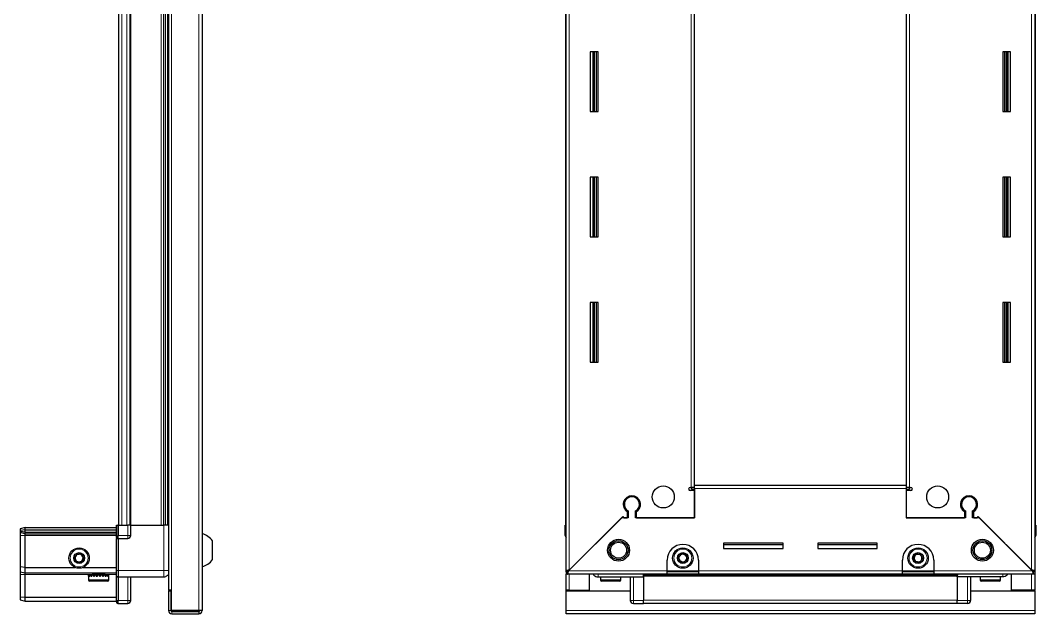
# Model space of a CAD drawing. Header units: millimetres. Extents: x 1770 to 5256, y -1676 to 1961.
# Drawn here: x 4533 to 5181, y 783 to 1162 of the extents above; entities that cross this region are included whole.
import ezdxf

# ---------------------------------------------------------------- set-up
doc = ezdxf.new("R2010")
doc.units = ezdxf.units.MM

msp = doc.modelspace()

# ---------------------------------------------------------------- linework, layer by layer
at = {"color": 8, "linetype": 'Continuous', "lineweight": 18}
for p, q in [((4647.17, 1779.99), (4647.17, 785.19)), ((4629.77, 1767.09), (4629.77, 798.09)), ((4883.37, 1754.24), (4883.37, 810.94)), ((5178.17, 810.94), (5178.17, 1754.24)), ((4597.92, 1725.59), (4597.92, 839.59)), ((4601.12, 1725.59), (4601.12, 839.59)), ((4603.77, 1725.59), (4603.77, 839.59)), ((4623.17, 839.59), (4623.17, 1725.59)), ((4624.59, 1725.59), (4624.59, 839.59)), ((4627.03, 839.59), (4627.03, 1725.59)), ((4961.17, 863.59), (4961.17, 1701.59)), ((5100.37, 1701.59), (5100.37, 863.59)), ((4898.27, 1141.59), (4898.27, 1103.59)), ((4899.51, 1141.59), (4899.51, 1103.59)), ((5162.04, 1103.59), (5162.04, 1141.59)), ((5163.27, 1103.59), (5163.27, 1141.59)), ((4898.27, 1061.59), (4898.27, 1023.59)), ((4899.51, 1061.59), (4899.51, 1023.59)), ((5162.04, 1023.59), (5162.04, 1061.59)), ((5163.27, 1023.59), (5163.27, 1061.59)), ((4898.27, 981.59), (4898.27, 943.59)), ((4899.51, 981.59), (4899.51, 943.59)), ((5162.04, 943.59), (5162.04, 981.59)), ((5163.27, 943.59), (5163.27, 981.59)), ((5098.27, 862.99), (4963.27, 862.99)), ((4595.77, 839.59), (4595.44, 839.59)), ((4601.77, 839.59), (4601.77, 833.09)), ((4624.77, 839.59), (4624.77, 810.59)), ((4536.27, 833.09), (4533.27, 833.09)), ((4536.27, 833.09), (4594.57, 833.09)), ((4595.77, 830.89), (4594.57, 830.89)), ((4595.77, 833.09), (4595.44, 833.09)), ((4595.77, 833.09), (4601.77, 833.09)), ((4603.77, 833.09), (4601.77, 833.09)), ((4601.77, 833.09), (4601.77, 831.09)), ((4881.27, 833.09), (4880.77, 833.09)), ((5180.27, 833.09), (5180.77, 833.09)), ((4595.77, 810.59), (4594.57, 810.59)), ((4595.77, 810.59), (4624.77, 810.59)), ((4882.87, 810.44), (4945.77, 810.44)), ((4965.77, 810.44), (4945.77, 810.44)), ((4965.77, 810.44), (5095.77, 810.44)), ((5115.77, 810.44), (5095.77, 810.44)), ((5115.77, 810.44), (5178.67, 810.44)), ((4533.27, 808.09), (4536.27, 808.09)), ((4536.27, 808.09), (4579.27, 808.09)), ((4589.77, 804.69), (4576.77, 804.69)), ((4587.27, 808.09), (4594.57, 808.09)), ((4595.77, 806.39), (4594.57, 806.39)), ((4601.77, 806.59), (4601.77, 791.59)), ((4883.37, 798.09), (4883.37, 808.34)), ((4907.58, 804.69), (4903.27, 804.69)), ((4916.27, 804.69), (4907.58, 804.69)), ((4924.27, 791.59), (4924.27, 806.59)), ((4930.77, 808.33), (5130.77, 808.33)), ((4930.77, 807.09), (5130.77, 807.09)), ((5137.27, 791.59), (5137.27, 806.59)), ((5153.25, 804.69), (5145.27, 804.69)), ((5158.27, 804.69), (5153.25, 804.69)), ((5178.17, 808.34), (5178.17, 798.09)), ((4883.37, 797.59), (4883.37, 798.09)), ((5178.17, 798.09), (5178.17, 797.59)), ((4595.77, 791.59), (4594.57, 791.59)), ((4595.77, 791.59), (4601.77, 791.59)), ((4601.77, 791.59), (4603.77, 791.59)), ((4601.77, 791.59), (4601.77, 789.59)), ((4922.27, 791.59), (4924.27, 791.59)), ((4924.27, 789.59), (4924.27, 791.59)), ((4930.77, 791.59), (4924.27, 791.59)), ((4930.77, 791.74), (5130.77, 791.74)), ((5130.77, 791.59), (5137.27, 791.59)), ((5139.27, 791.59), (5137.27, 791.59)), ((5137.27, 789.59), (5137.27, 791.59)), ((4629.27, 785.19), (4627.77, 785.19)), ((4629.87, 784.59), (4629.87, 783.09)), ((5180.27, 785.19), (4881.27, 785.19))]:
    msp.add_line(p, q, dxfattribs=at)
at = {"color": 7, "linetype": 'Continuous', "lineweight": 25}
for p, q in [((4649.27, 1779.99), (4649.27, 785.19)), ((4627.67, 1767.09), (4627.67, 798.09)), ((4881.27, 810.34), (4881.27, 1754.84)), ((5180.27, 1754.84), (5180.27, 810.34)), ((4595.92, 1725.59), (4595.92, 839.59)), ((4603.12, 1725.59), (4603.12, 839.59)), ((4625.79, 839.59), (4625.79, 1725.59)), ((4625.83, 839.59), (4625.83, 1725.59)), ((4627.62, 1725.59), (4627.62, 839.59)), ((4880.92, 1725.59), (4880.92, 839.59)), ((5180.62, 839.59), (5180.62, 1725.59)), ((4963.27, 865.09), (4963.27, 1700.09)), ((5098.27, 1700.09), (5098.27, 865.09)), ((4901.77, 1141.59), (4896.77, 1141.59)), ((4896.77, 1141.59), (4896.77, 1103.59)), ((4898.92, 1103.59), (4898.92, 1141.59)), ((4900.72, 1103.59), (4900.72, 1141.59)), ((4900.75, 1103.59), (4900.75, 1141.59)), ((4901.77, 1103.59), (4901.77, 1141.59)), ((5159.77, 1141.59), (5159.77, 1103.59)), ((5164.77, 1141.59), (5159.77, 1141.59)), ((5160.8, 1141.59), (5160.8, 1103.59)), ((5160.83, 1141.59), (5160.83, 1103.59)), ((5162.62, 1141.59), (5162.62, 1103.59)), ((5164.77, 1103.59), (5164.77, 1141.59)), ((4896.77, 1103.59), (4901.77, 1103.59)), ((5159.77, 1103.59), (5164.77, 1103.59)), ((4901.77, 1061.59), (4896.77, 1061.59)), ((4896.77, 1061.59), (4896.77, 1023.59)), ((4898.92, 1023.59), (4898.92, 1061.59)), ((4900.72, 1023.59), (4900.72, 1061.59)), ((4900.75, 1023.59), (4900.75, 1061.59)), ((4901.77, 1023.59), (4901.77, 1061.59)), ((5159.77, 1061.59), (5159.77, 1023.59)), ((5164.77, 1061.59), (5159.77, 1061.59)), ((5160.8, 1061.59), (5160.8, 1023.59)), ((5160.83, 1061.59), (5160.83, 1023.59)), ((5162.62, 1061.59), (5162.62, 1023.59)), ((5164.77, 1023.59), (5164.77, 1061.59)), ((4896.77, 1023.59), (4901.77, 1023.59)), ((5159.77, 1023.59), (5164.77, 1023.59)), ((4901.77, 981.59), (4896.77, 981.59)), ((4896.77, 981.59), (4896.77, 943.59)), ((4898.92, 943.59), (4898.92, 981.59)), ((4900.72, 943.59), (4900.72, 981.59)), ((4900.75, 943.59), (4900.75, 981.59)), ((4901.77, 943.59), (4901.77, 981.59)), ((5159.77, 981.59), (5159.77, 943.59)), ((5164.77, 981.59), (5159.77, 981.59)), ((5160.8, 981.59), (5160.8, 943.59)), ((5160.83, 981.59), (5160.83, 943.59)), ((5162.62, 981.59), (5162.62, 943.59)), ((5164.77, 943.59), (5164.77, 981.59)), ((4896.77, 943.59), (4901.77, 943.59)), ((5159.77, 943.59), (5164.77, 943.59)), ((4960.42, 863.59), (4961.17, 863.59)), ((4963.27, 861.59), (4960.42, 861.59)), ((4963.27, 863.59), (4961.17, 863.59)), ((4961.27, 863.59), (4961.27, 862.59)), ((4961.27, 862.59), (4963.27, 862.59)), ((4963.27, 862.99), (4963.27, 865.09)), ((4963.27, 865.09), (5098.27, 865.09)), ((4963.27, 862.99), (4963.27, 844.34)), ((4963.27, 844.34), (4963.27, 861.59)), ((5098.27, 865.09), (5098.27, 862.99)), ((5100.37, 863.59), (5098.27, 863.59)), ((5098.27, 862.99), (5098.27, 844.34)), ((5098.27, 862.59), (5100.27, 862.59)), ((5098.27, 861.59), (5098.27, 844.34)), ((5101.12, 861.59), (5098.27, 861.59)), ((5100.27, 862.59), (5100.27, 863.59)), ((5100.37, 863.59), (5101.12, 863.59)), ((4921.27, 857.97), (4921.27, 857.21)), ((5140.27, 857.97), (5140.27, 857.21)), ((4920.27, 848.23), (4920.27, 844.34)), ((4920.97, 848.63), (4920.97, 844.34)), ((4925.57, 844.34), (4925.57, 848.63)), ((4926.27, 844.34), (4926.27, 848.23)), ((5135.27, 848.23), (5135.27, 844.34)), ((5135.97, 848.63), (5135.97, 844.34)), ((5140.57, 844.34), (5140.57, 848.63)), ((5141.27, 844.34), (5141.27, 848.23)), ((4916.77, 844.34), (4882.87, 810.44)), ((4883.37, 810.94), (4917.47, 845.04)), ((4920.97, 844.34), (4916.77, 844.34)), ((4917.47, 845.04), (4918.17, 844.34)), ((4918.17, 844.34), (4920.27, 844.34)), ((4963.27, 844.34), (4925.57, 844.34)), ((4926.27, 844.34), (4963.27, 844.34)), ((5098.27, 844.34), (5135.27, 844.34)), ((5135.97, 844.34), (5098.27, 844.34)), ((5144.77, 844.34), (5140.57, 844.34)), ((5141.27, 844.34), (5143.37, 844.34)), ((5143.37, 844.34), (5144.07, 845.04)), ((5144.07, 845.04), (5178.17, 810.94)), ((5178.67, 810.44), (5144.77, 844.34)), ((4536.27, 838.09), (4533.27, 837.29)), ((4533.27, 837.29), (4533.27, 836.14)), ((4536.27, 836.59), (4533.27, 836.14)), ((4533.27, 836.14), (4533.27, 835.64)), ((4536.27, 835.09), (4533.27, 835.64)), ((4533.27, 835.64), (4533.27, 834.9)), ((4536.27, 836.59), (4536.27, 838.09)), ((4536.27, 838.09), (4594.57, 838.09)), ((4536.27, 836.59), (4594.57, 836.59)), ((4536.27, 835.09), (4536.27, 836.59)), ((4594.57, 831.77), (4594.57, 839.59)), ((4594.57, 839.59), (4595.44, 839.59)), ((4595.44, 839.59), (4595.44, 839.59)), ((4595.44, 839.59), (4595.44, 833.09)), ((4595.77, 839.59), (4595.44, 839.59)), ((4595.77, 839.59), (4595.77, 833.09)), ((4595.77, 839.59), (4595.77, 839.59)), ((4595.77, 839.59), (4595.77, 833.09)), ((4595.77, 839.59), (4601.77, 839.59)), ((4603.77, 839.59), (4601.77, 839.59)), ((4603.77, 833.09), (4603.77, 839.59)), ((4603.77, 839.59), (4624.77, 839.59)), ((4880.77, 833.09), (4880.77, 839.59)), ((4880.77, 839.59), (4880.77, 839.59)), ((4880.77, 839.59), (4880.77, 839.59)), ((4880.77, 839.59), (4880.77, 833.09)), ((4881.27, 839.59), (4880.77, 839.59)), ((5180.27, 839.59), (5180.77, 839.59)), ((5180.77, 839.59), (5180.77, 839.59)), ((5180.77, 833.09), (5180.77, 839.59)), ((5180.77, 839.59), (5180.77, 833.09)), ((4536.27, 834.09), (4533.27, 834.9)), ((4533.27, 834.9), (4533.27, 833.09)), ((4533.27, 833.09), (4533.27, 812.93)), ((4536.27, 835.09), (4594.57, 835.09)), ((4536.27, 834.09), (4536.27, 835.09)), ((4536.27, 834.09), (4594.57, 834.09)), ((4536.27, 833.09), (4536.27, 834.09)), ((4536.27, 812.59), (4536.27, 833.09)), ((4594.57, 831.77), (4594.57, 831.09)), ((4595.77, 831.09), (4594.57, 831.09)), ((4594.57, 830.89), (4594.57, 831.09)), ((4594.57, 810.59), (4594.57, 830.89)), ((4595.77, 831.09), (4595.77, 833.09)), ((4595.77, 831.09), (4595.77, 830.89)), ((4595.77, 831.09), (4601.77, 831.09)), ((4595.77, 830.89), (4595.77, 810.59)), ((4655.87, 817.59), (4655.87, 829.59)), ((4881.27, 831.77), (4881.27, 831.77)), ((5019.77, 828.09), (4981.77, 828.09)), ((4981.77, 828.09), (4981.77, 824.59)), ((4981.77, 827.34), (5019.77, 827.34)), ((4981.77, 824.59), (5019.77, 824.59)), ((5019.77, 824.59), (5019.77, 828.09)), ((5079.77, 828.09), (5041.77, 828.09)), ((5041.77, 828.09), (5041.77, 824.59)), ((5041.77, 827.34), (5079.77, 827.34)), ((5041.77, 824.59), (5079.77, 824.59)), ((5079.77, 824.59), (5079.77, 828.09)), ((4945.77, 810.44), (4945.77, 817.34)), ((4965.77, 817.34), (4965.77, 810.44)), ((5095.77, 810.44), (5095.77, 817.34)), ((5115.77, 817.34), (5115.77, 810.44)), ((4536.27, 812.59), (4533.27, 812.93)), ((4533.27, 812.93), (4533.27, 809.9)), ((4533.27, 809.9), (4536.27, 809.09)), ((4533.27, 809.9), (4533.27, 808.09)), ((4536.27, 812.59), (4568.27, 812.59)), ((4536.27, 809.09), (4536.27, 812.59)), ((4573.27, 812.59), (4594.57, 812.59)), ((4594.57, 806.59), (4594.57, 810.59)), ((4595.77, 810.59), (4595.77, 806.59)), ((4881.27, 809.84), (4881.27, 810.34)), ((4882.77, 810.34), (4881.27, 810.34)), ((4881.27, 809.84), (4881.27, 808.34)), ((4882.27, 809.84), (4881.27, 809.84)), ((4882.27, 809.84), (4882.27, 808.34)), ((4945.77, 808.34), (4945.77, 810.44)), ((4965.77, 809.84), (4945.77, 809.84)), ((4965.77, 810.44), (4965.77, 808.34)), ((5095.77, 808.34), (5095.77, 810.44)), ((5115.77, 809.84), (5095.77, 809.84)), ((5115.77, 810.44), (5115.77, 808.34)), ((5178.77, 810.34), (5180.27, 810.34)), ((5179.27, 809.84), (5179.27, 808.34)), ((5180.27, 809.84), (5179.27, 809.84)), ((5180.27, 810.34), (5180.27, 809.84)), ((5180.27, 809.84), (5180.27, 808.34)), ((4533.27, 808.09), (4533.27, 793.75)), ((4536.27, 809.09), (4594.57, 809.09)), ((4536.27, 808.09), (4536.27, 809.09)), ((4536.27, 793.59), (4536.27, 808.09)), ((4576.77, 807.59), (4576.77, 804.69)), ((4576.79, 807.59), (4576.77, 807.59)), ((4576.79, 807.09), (4576.79, 807.59)), ((4576.89, 807.59), (4576.79, 807.59)), ((4576.79, 807.09), (4576.89, 807.09)), ((4576.89, 807.09), (4576.89, 807.59)), ((4577.26, 807.59), (4576.89, 807.59)), ((4577.26, 807.09), (4577.26, 807.59)), ((4577.58, 807.59), (4577.26, 807.59)), ((4577.26, 807.09), (4577.58, 807.09)), ((4588.97, 803.89), (4577.57, 803.89)), ((4577.58, 807.09), (4577.58, 807.59)), ((4578.32, 807.59), (4577.58, 807.59)), ((4578.32, 807.09), (4578.32, 807.59)), ((4578.83, 807.59), (4578.32, 807.59)), ((4578.32, 807.09), (4578.83, 807.09)), ((4578.83, 807.09), (4578.83, 807.59)), ((4579.86, 807.59), (4578.83, 807.59)), ((4578.87, 807.69), (4578.87, 807.59)), ((4587.67, 807.69), (4578.87, 807.69)), ((4579.27, 809.09), (4579.27, 809.06)), ((4579.27, 809.06), (4579.96, 808.58)), ((4587.27, 809.06), (4579.27, 809.06)), ((4579.96, 808.58), (4579.27, 808.09)), ((4587.27, 808.09), (4579.27, 808.09)), ((4579.86, 807.09), (4579.86, 807.59)), ((4580.51, 807.59), (4579.86, 807.59)), ((4579.86, 807.09), (4580.51, 807.09)), ((4586.58, 808.58), (4579.96, 808.58)), ((4580.51, 807.09), (4580.51, 807.59)), ((4581.74, 807.59), (4580.51, 807.59)), ((4581.74, 807.09), (4581.74, 807.59)), ((4582.23, 807.59), (4581.74, 807.59)), ((4581.74, 807.09), (4582.46, 807.09)), ((4582.23, 807.09), (4582.23, 807.59)), ((4582.46, 807.09), (4582.46, 807.59)), ((4583.76, 807.59), (4582.46, 807.59)), ((4583.76, 807.09), (4583.76, 807.59)), ((4583.76, 807.09), (4584.49, 807.09)), ((4584.1, 807.09), (4584.1, 807.59)), ((4584.49, 807.59), (4584.1, 807.59)), ((4584.49, 807.09), (4584.49, 807.59)), ((4585.74, 807.59), (4584.49, 807.59)), ((4585.74, 807.09), (4585.74, 807.59)), ((4586.41, 807.59), (4585.74, 807.59)), ((4585.74, 807.09), (4586.41, 807.09)), ((4586.41, 807.09), (4586.41, 807.59)), ((4587.48, 807.59), (4586.41, 807.59)), ((4586.58, 808.58), (4587.27, 809.06)), ((4587.27, 808.09), (4586.58, 808.58)), ((4587.27, 809.06), (4587.27, 809.09)), ((4587.48, 807.09), (4587.48, 807.59)), ((4588.01, 807.59), (4587.48, 807.59)), ((4587.48, 807.09), (4588.01, 807.09)), ((4587.67, 807.59), (4587.67, 807.69)), ((4588.01, 807.09), (4588.01, 807.59)), ((4588.8, 807.59), (4588.01, 807.59)), ((4588.8, 807.09), (4588.8, 807.59)), ((4589.15, 807.59), (4588.8, 807.59)), ((4588.8, 807.09), (4589.15, 807.09)), ((4589.15, 807.09), (4589.15, 807.59)), ((4589.59, 807.59), (4589.15, 807.59)), ((4589.59, 807.09), (4589.59, 807.59)), ((4589.72, 807.59), (4589.59, 807.59)), ((4589.59, 807.09), (4589.72, 807.09)), ((4589.72, 807.09), (4589.72, 807.59)), ((4589.77, 807.59), (4589.72, 807.59)), ((4589.77, 804.69), (4589.77, 807.59)), ((4595.77, 806.59), (4594.57, 806.59)), ((4594.57, 806.39), (4594.57, 806.59)), ((4594.57, 791.59), (4594.57, 806.39)), ((4595.77, 806.59), (4595.77, 806.39)), ((4595.77, 806.59), (4624.77, 806.59)), ((4595.77, 806.39), (4595.77, 791.59)), ((4595.77, 806.39), (4595.77, 791.59)), ((4603.77, 791.59), (4603.77, 806.59)), ((4881.27, 798.09), (4881.27, 808.34)), ((4882.27, 808.34), (4881.27, 808.34)), ((4945.77, 808.34), (4882.27, 808.34)), ((4896.27, 798.09), (4896.27, 808.34)), ((4901.77, 806.59), (4930.77, 806.59)), ((4903.27, 806.59), (4903.27, 804.69)), ((4907.85, 803.89), (4904.07, 803.89)), ((4915.47, 803.89), (4907.85, 803.89)), ((4916.27, 804.69), (4916.27, 806.59)), ((4922.27, 806.59), (4922.27, 791.59)), ((4930.77, 806.63), (4930.7, 808.34)), ((5130.77, 807.74), (4930.77, 807.74)), ((4930.77, 806.59), (4930.77, 807.09)), ((4930.77, 806.59), (4930.77, 791.59)), ((4965.77, 808.34), (4945.77, 808.34)), ((5095.77, 808.34), (4965.77, 808.34)), ((5115.77, 808.34), (5095.77, 808.34)), ((5179.27, 808.34), (5115.77, 808.34)), ((5130.85, 808.34), (5130.77, 806.63)), ((5130.77, 806.59), (5130.77, 807.09)), ((5159.77, 806.59), (5130.77, 806.59)), ((5130.77, 806.59), (5130.77, 791.59)), ((5139.27, 806.59), (5139.27, 791.59)), ((5145.27, 806.59), (5145.27, 804.69)), ((5153.07, 803.89), (5146.07, 803.89)), ((5157.47, 803.89), (5153.07, 803.89)), ((5158.27, 804.69), (5158.27, 806.59)), ((5165.27, 798.09), (5165.27, 808.34)), ((5180.27, 808.34), (5179.27, 808.34)), ((5180.27, 808.34), (5180.27, 798.09)), ((4629.77, 798.09), (4627.67, 798.09)), ((4627.77, 797.59), (4629.27, 797.59)), ((4627.77, 797.59), (4627.77, 785.19)), ((4629.27, 797.59), (4629.27, 785.19)), ((4629.77, 785.19), (4629.77, 798.09)), ((4883.37, 798.09), (4881.27, 798.09)), ((4881.27, 797.59), (4881.27, 798.09)), ((4881.27, 785.19), (4881.27, 797.59)), ((4881.27, 797.59), (4922.27, 797.59)), ((4882.77, 797.59), (4882.77, 798.09)), ((4883.37, 798.09), (4896.27, 798.09)), ((5139.27, 797.59), (5180.27, 797.59)), ((5178.17, 798.09), (5165.27, 798.09)), ((5180.27, 798.09), (5178.17, 798.09)), ((5178.77, 797.59), (5178.77, 798.09)), ((5180.27, 797.59), (5180.27, 798.09)), ((5180.27, 797.59), (5180.27, 785.19)), ((4533.27, 793.75), (4536.27, 793.59)), ((4533.27, 793.75), (4533.27, 791.9)), ((4533.27, 791.9), (4536.27, 791.09)), ((4536.27, 793.59), (4594.57, 793.59)), ((4536.27, 791.09), (4536.27, 793.59)), ((4536.27, 791.09), (4594.57, 791.09)), ((4594.57, 791.59), (4594.57, 790.09)), ((4594.57, 790.09), (4595.44, 789.59)), ((4595.77, 789.59), (4595.77, 791.59)), ((4922.27, 791.59), (4922.27, 791.59)), ((4930.77, 789.59), (4930.77, 791.59)), ((5130.77, 789.59), (5130.77, 791.59)), ((5138.6, 790.09), (5138.6, 790.09)), ((4595.77, 789.59), (4595.44, 789.59)), ((4595.77, 789.59), (4601.77, 789.59)), ((4647.17, 785.19), (4629.77, 785.19)), ((4629.87, 784.59), (4647.17, 784.59)), ((4649.27, 785.19), (4647.17, 785.19)), ((4647.17, 784.59), (4647.17, 783.09)), ((4881.27, 783.09), (4881.27, 785.19)), ((4924.27, 789.59), (4930.77, 789.59)), ((4924.27, 789.59), (4930.77, 789.59)), ((4930.77, 789.74), (5130.77, 789.74)), ((4930.77, 789.59), (4930.77, 789.59)), ((5137.27, 789.59), (5130.77, 789.59)), ((5130.77, 789.59), (5130.77, 789.59)), ((5130.77, 789.59), (5130.77, 789.59)), ((5137.27, 789.59), (5130.77, 789.59)), ((5180.27, 785.19), (5180.27, 783.09)), ((4629.87, 783.09), (4647.17, 783.09)), ((5180.27, 783.09), (4881.27, 783.09))]:
    msp.add_line(p, q, dxfattribs=at)
for centre, radius in [((4943.27, 857.59), 7), ((5118.27, 857.59), 7), ((4914.77, 823.59), 7), ((4914.77, 823.59), 6.03), ((5146.77, 823.59), 7), ((5146.77, 823.59), 6.02), ((4570.77, 818.59), 6.5), ((4914.77, 823.59), 5.1), ((4955.77, 818.59), 6.5), ((5105.77, 818.59), 6.5), ((5146.77, 823.59), 5.1), ((4570.77, 818.59), 3.46), ((4955.77, 818.59), 3.46), ((5105.77, 818.59), 3.46)]:
    msp.add_circle(centre, radius, dxfattribs=at)
at = {"color": 8, "linetype": 'Continuous', "lineweight": 18}
for centre in [(4570.77, 818.59), (4955.77, 818.59), (5105.77, 818.59)]:
    msp.add_circle(centre, 5.7, dxfattribs=at)
at = {"color": 7, "linetype": 'Continuous', "lineweight": 25}
for centre, radius, start, end in [((4960.42, 862.59), 1, 90, 270), ((5101.12, 862.59), 1, 270, 90), ((4923.27, 852.84), 5.5, 303.05573, 236.94427), ((4923.27, 852.84), 4.8, 298.63099, 241.36901), ((5138.27, 852.84), 5.5, 303.05573, 236.94427), ((5138.27, 852.84), 4.8, 298.63099, 241.36901), ((4601.77, 833.09), 2, 270, 0), ((4646.25, 822.57), 11.91, 36.1266, 75.29965), ((4882.77, 833.09), 2, 180, 198.58003), ((4882.77, 833.09), 2, 180, 221.40962), ((4882.77, 833.09), 2, 213.94202, 221.40962), ((5178.77, 833.09), 2, 318.59038, 0), ((4955.77, 817.34), 10, 90, 180), ((4955.77, 817.34), 10, 0, 90), ((5105.77, 817.34), 10, 90, 180), ((5105.77, 817.34), 10, 0, 90), ((4570.77, 818.59), 2.5, 155.91157, 215.91157), ((4570.77, 818.59), 2.5, 95.91157, 155.91157), ((4570.77, 818.59), 2.5, 215.91157, 275.91157), ((4570.77, 818.59), 2.5, 35.91157, 95.91157), ((4570.77, 818.59), 2.5, 275.91157, 335.91157), ((4570.77, 818.59), 2.5, 335.91157, 35.91157), ((4646.25, 824.62), 11.91, 284.70035, 323.8734), ((4955.77, 818.59), 2.5, 127.47401, 187.47401), ((4955.77, 818.59), 2.5, 187.47401, 247.47401), ((4955.77, 818.59), 2.5, 67.47401, 127.47401), ((4955.77, 818.59), 2.5, 247.47401, 307.47401), ((4955.77, 818.59), 2.5, 7.47401, 67.47401), ((4955.77, 818.59), 2.5, 307.47401, 7.47401), ((5105.77, 818.59), 2.5, 147.04236, 207.04236), ((5105.77, 818.59), 2.5, 207.04236, 267.04236), ((5105.77, 818.59), 2.5, 87.04236, 147.04236), ((5105.77, 818.59), 2.5, 267.04236, 327.04236), ((5105.77, 818.59), 2.5, 27.04236, 87.04236), ((5105.77, 818.59), 2.5, 327.04236, 27.04236), ((4577.57, 804.69), 0.8, 180, 270), ((4578.87, 808.09), 0.4, 270, 360), ((4587.67, 808.09), 0.4, 180, 270), ((4588.97, 804.69), 0.8, 270, 360), ((4904.07, 804.69), 0.8, 180, 270), ((4915.47, 804.69), 0.8, 270, 360), ((4922.07, 806.39), 0.2, 0, 90), ((5139.47, 806.39), 0.2, 90, 180), ((5146.07, 804.69), 0.8, 180, 270), ((5157.47, 804.69), 0.8, 270, 0), ((4601.77, 791.59), 2, 270, 0), ((4924.27, 791.59), 2, 180, 270), ((5137.27, 791.59), 2, 270, 0), ((5137.27, 791.59), 2, 311.40962, 358.49533), ((4629.87, 785.19), 2.1, 180, 270), ((4629.87, 785.19), 0.6, 180, 270), ((4647.17, 785.19), 2.1, 270, 0), ((4647.17, 785.19), 0.6, 270, 0)]:
    msp.add_arc(centre, radius, start, end, dxfattribs=at)
msp.add_ellipse((4591.97, 833.09), major_axis=(3.46, 0), ratio=0.57735, start_param=5.560451, end_param=6.283185, dxfattribs=at)
for points, knots in [([(4627.62, 839.59), (4627.58, 839.59), (4627.36, 839.59), (4626.64, 839.59), (4625.68, 839.59), (4625.03, 839.59), (4624.77, 839.59)], [0, 0, 0, 0, 0.0717073, 0.4209791, 0.7702508, 1, 1, 1, 1]), ([(4567.9, 818.3), (4568.11, 818.77), (4568.5, 819.65), (4568.89, 820.52), (4569.08, 820.93)], [0, 0, 0, 0, 0.534686, 1, 1, 1, 1]), ([(4569.59, 815.96), (4569.29, 816.38), (4568.72, 817.16), (4568.16, 817.93), (4567.9, 818.3)], [0, 0, 0, 0, 0.5346859, 1, 1, 1, 1]), ([(4569.08, 820.93), (4569.42, 820.97), (4570.24, 821.05), (4571.23, 821.15), (4571.82, 821.22), (4571.95, 821.23)], [0, 0, 0, 0, 0.3629006, 0.8668753, 1, 1, 1, 1]), ([(4572.46, 816.26), (4572.34, 816.24), (4571.74, 816.18), (4570.75, 816.08), (4569.93, 815.99), (4569.59, 815.96)], [0, 0, 0, 0, 0.1331247, 0.6370994, 1, 1, 1, 1]), ([(4571.95, 821.23), (4572.25, 820.81), (4572.82, 820.03), (4573.38, 819.25), (4573.64, 818.89)], [0, 0, 0, 0, 0.534686, 1, 1, 1, 1]), ([(4573.64, 818.89), (4573.43, 818.42), (4573.04, 817.54), (4572.64, 816.66), (4572.46, 816.26)], [0, 0, 0, 0, 0.534686, 1, 1, 1, 1]), ([(4953.11, 819.7), (4953.21, 819.78), (4953.68, 820.14), (4954.47, 820.75), (4955.13, 821.25), (4955.4, 821.46)], [0, 0, 0, 0, 0.133125, 0.637099, 1, 1, 1, 1]), ([(4953.48, 816.84), (4953.42, 817.35), (4953.29, 818.31), (4953.17, 819.26), (4953.11, 819.7)], [0, 0, 0, 0, 0.534686, 1, 1, 1, 1]), ([(4956.15, 815.73), (4955.67, 815.93), (4954.78, 816.3), (4953.9, 816.67), (4953.48, 816.84)], [0, 0, 0, 0, 0.534686, 1, 1, 1, 1]), ([(4955.4, 821.46), (4955.88, 821.26), (4956.77, 820.89), (4957.65, 820.52), (4958.07, 820.35)], [0, 0, 0, 0, 0.534686, 1, 1, 1, 1]), ([(4958.44, 817.49), (4958.17, 817.28), (4957.51, 816.78), (4956.72, 816.17), (4956.25, 815.81), (4956.15, 815.73)], [0, 0, 0, 0, 0.362901, 0.866875, 1, 1, 1, 1]), ([(4958.07, 820.35), (4958.13, 819.84), (4958.26, 818.88), (4958.38, 817.93), (4958.44, 817.49)], [0, 0, 0, 0, 0.534686, 1, 1, 1, 1]), ([(5102.89, 818.74), (5103.17, 819.18), (5103.7, 819.98), (5104.22, 820.79), (5104.46, 821.16)], [0, 0, 0, 0, 0.534686, 1, 1, 1, 1]), ([(5104.2, 816.17), (5103.97, 816.63), (5103.53, 817.49), (5103.09, 818.34), (5102.89, 818.74)], [0, 0, 0, 0, 0.534686, 1, 1, 1, 1]), ([(5107.09, 816.02), (5106.74, 816.04), (5105.92, 816.08), (5104.93, 816.13), (5104.33, 816.16), (5104.2, 816.17)], [0, 0, 0, 0, 0.362901, 0.866875, 1, 1, 1, 1]), ([(5104.46, 821.16), (5104.59, 821.16), (5105.18, 821.13), (5106.18, 821.08), (5107, 821.03), (5107.34, 821.02)], [0, 0, 0, 0, 0.133125, 0.637099, 1, 1, 1, 1]), ([(5108.66, 818.44), (5108.38, 818.01), (5107.85, 817.2), (5107.33, 816.4), (5107.09, 816.02)], [0, 0, 0, 0, 0.5346859, 1, 1, 1, 1]), ([(5107.34, 821.02), (5107.58, 820.56), (5108.02, 819.7), (5108.45, 818.84), (5108.66, 818.44)], [0, 0, 0, 0, 0.534686, 1, 1, 1, 1]), ([(4883.37, 810.94), (4883.12, 810.9), (4882.63, 810.81), (4881.99, 810.67), (4881.52, 810.54), (4881.3, 810.43), (4881.28, 810.37), (4881.27, 810.34)], [0, 0, 0, 0, 0.230255, 0.448522, 0.666786, 0.88505, 1, 1, 1, 1]), ([(4882.27, 808.34), (4882.32, 808.37), (4882.41, 808.42), (4882.54, 808.82), (4882.67, 809.37), (4882.79, 809.95), (4882.85, 810.32), (4882.87, 810.44)], [0, 0, 0, 0, 0.2302553, 0.4485219, 0.6667858, 0.8850496, 1, 1, 1, 1]), ([(5180.27, 810.34), (5180.25, 810.39), (5180.2, 810.48), (5179.8, 810.61), (5179.24, 810.74), (5178.67, 810.85), (5178.3, 810.92), (5178.17, 810.94)], [0, 0, 0, 0, 0.230255, 0.448522, 0.666786, 0.88505, 1, 1, 1, 1]), ([(5178.67, 810.44), (5178.72, 810.19), (5178.81, 809.7), (5178.94, 809.06), (5179.07, 808.59), (5179.19, 808.37), (5179.25, 808.35), (5179.27, 808.34)], [0, 0, 0, 0, 0.230255, 0.448522, 0.666786, 0.88505, 1, 1, 1, 1]), ([(4624.77, 806.59), (4625.21, 806.64), (4625.89, 806.71), (4626.7, 807.15), (4627.26, 807.59), (4627.53, 807.96), (4627.67, 808.14)], [0, 0, 0, 0, 0.384298, 0.591173, 0.802437, 1, 1, 1, 1]), ([(4898.56, 808.34), (4898.68, 808.14), (4899.07, 807.49), (4900.22, 806.78), (4901.26, 806.66), (4901.77, 806.59)], [0, 0, 0, 0, 0.18225, 0.591125, 1, 1, 1, 1]), ([(4930.77, 806.59), (4930.77, 806.63), (4930.77, 806.71), (4930.77, 807.32), (4930.77, 807.91), (4930.77, 808.31), (4930.77, 808.34)], [0, 0, 0, 0, 0.3229095, 0.6458191, 0.9687286, 1, 1, 1, 1]), ([(5130.77, 806.59), (5130.77, 806.63), (5130.77, 806.71), (5130.77, 807.32), (5130.77, 807.91), (5130.77, 808.31), (5130.77, 808.34)], [0, 0, 0, 0, 0.32291, 0.645819, 0.968729, 1, 1, 1, 1]), ([(5162.99, 808.34), (5162.87, 808.14), (5162.48, 807.49), (5161.33, 806.78), (5160.29, 806.66), (5159.77, 806.59)], [0, 0, 0, 0, 0.18225, 0.591125, 1, 1, 1, 1])]:
    msp.add_open_spline(points, degree=3, knots=knots, dxfattribs=at)
at = {"color": 8, "linetype": 'Continuous', "lineweight": 18}
for points, knots in [([(4624.77, 810.59), (4625.21, 810.59), (4625.89, 810.59), (4626.7, 810.59), (4627.26, 810.59), (4627.53, 810.59), (4627.67, 810.59)], [0, 0, 0, 0, 0.384298, 0.591173, 0.802437, 1, 1, 1, 1]), ([(4901.77, 806.59), (4901.77, 806.64), (4901.77, 806.71), (4901.77, 807.15), (4901.77, 807.6), (4901.77, 808.02), (4901.77, 808.29), (4901.77, 808.34)], [0, 0, 0, 0, 0.359753, 0.553414, 0.751185, 0.948956, 1, 1, 1, 1]), ([(5159.77, 806.59), (5159.77, 806.64), (5159.77, 806.71), (5159.77, 807.15), (5159.77, 807.6), (5159.77, 808.02), (5159.77, 808.29), (5159.77, 808.34)], [0, 0, 0, 0, 0.359753, 0.553414, 0.751185, 0.948956, 1, 1, 1, 1])]:
    msp.add_open_spline(points, degree=3, knots=knots, dxfattribs=at)
msp.add_open_spline([(4624.77, 810.59), (4624.77, 810.07), (4624.77, 809.02), (4624.77, 807.7), (4624.77, 806.77), (4624.77, 806.65), (4624.77, 806.59)], degree=3, dxfattribs=at)
at = {"color": 7, "linetype": 'Continuous', "lineweight": 25}
for points in [[(4882.27, 809.84), (4882.32, 809.85), (4882.42, 809.87), (4882.57, 810.01), (4882.72, 810.21), (4882.82, 810.36), (4882.87, 810.44)], [(4883.37, 810.94), (4883.3, 810.89), (4883.14, 810.79), (4882.94, 810.64), (4882.8, 810.49), (4882.78, 810.39), (4882.77, 810.34)], [(5178.77, 810.34), (5178.77, 810.39), (5178.75, 810.49), (5178.61, 810.64), (5178.41, 810.79), (5178.25, 810.89), (5178.17, 810.94)], [(5178.67, 810.44), (5178.72, 810.36), (5178.82, 810.21), (5178.97, 810.01), (5179.12, 809.87), (5179.22, 809.85), (5179.27, 809.84)]]:
    msp.add_open_spline(points, degree=3, dxfattribs=at)

doc.saveas('drawing.dxf')
